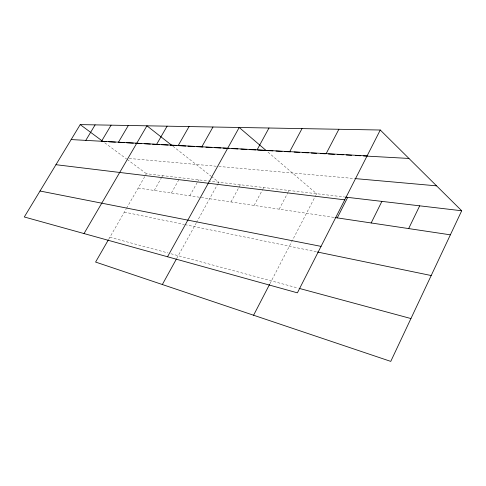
<?xml version="1.0" encoding="UTF-8"?>
<svg xmlns="http://www.w3.org/2000/svg" width="486" height="486" viewBox="0 0 486 486"><rect width="100%" height="100%" fill="white"/><g stroke="black" fill="none" stroke-linecap="round" stroke-linejoin="round"><path stroke-width="0.36" stroke-dasharray="2.43 1.82" d="M270.009 283.575L315.262 196.326M315.602 195.67L316.617 193.714L267.276 151.498M279.171 209.174L287.979 192.48M288.332 191.812L289.036 190.476M254.093 205.42L262.634 189.491M262.993 188.823L263.704 187.499M230.984 201.957L240.339 184.753M176.776 258.339L196.119 223.25M196.484 222.588L217.643 184.2M218.007 183.538L218.736 182.214L211.586 176.6M189.807 195.785L197.626 181.77M197.984 181.132L198.695 179.856M171.388 193.027L179.328 178.945M154.214 190.451L161.565 177.56M161.929 176.916L162.664 175.622M108.73 239.221L126.202 208.852M126.579 208.202L145.29 175.671M145.666 175.021L146.414 173.715L344.738 197.018M129.185 158.472L217.297 166.321M218.779 166.449L354.804 178.562M138.17 188.046L334.338 217.442M124.331 212.103L184.224 224.483M184.947 224.629L317.461 252.021M109.854 237.265L167.998 252.957M170.92 253.747L298.252 288.125M104.745 142.805L126.615 159.025M127.217 159.475L146.414 173.715M172.901 146.207L210.991 176.132"/><path stroke-width="0.73" d="M380.271 130.017L297.402 292.839L24.3 216.975L80.214 124.61L380.271 130.017L461.7 210.766L390.762 361.39L95.59 262.063L108.354 239.871M408.665 228.578L419.691 205.827M371.164 222.965L381.893 201.386M337.266 217.88L347.697 197.371M253.589 315.232L269.657 284.243M326.142 153.661L338.882 129.27M289.717 151.65L302.019 128.608M257.088 149.846L268.983 128.012M162.342 284.529L176.418 258.995M167.542 256.766L239.203 127.478L266.128 150.52M201.842 146.796L212.977 127.004M178.247 145.49L189.042 126.573M156.644 144.299L167.105 126.178M84.023 233.566L146.936 125.813L171.71 145.271M118.469 142.185L128.322 125.479M101.519 141.25L111.094 125.169M85.791 140.381L95.104 124.878M71.156 139.573L367.088 155.921M106.586 141.657L102.923 141.456L80.214 124.61M108.785 141.778L115.376 142.143M118.311 142.307L124.313 142.641M126.56 142.769L133.316 143.139M135.551 143.267L141.469 143.595M144.427 143.759L150.344 144.087M152.568 144.208L159.195 144.579M161.401 144.7L168.028 145.071M170.24 145.192L176.892 145.563M179.109 145.685L185.767 146.055M187.985 146.177L194.667 146.547M196.915 146.675L202.911 147.009M205.906 147.173L211.902 147.507M214.897 147.671L220.832 147.999M223.056 148.127L228.991 148.455M231.956 148.619L237.891 148.947M240.862 149.117L246.809 149.445M249.78 149.609L255.727 149.937M257.957 150.065L264.645 150.435M266.887 150.563L272.95 150.897M275.981 151.067L282.038 151.401M284.31 151.529L290.373 151.863M294.164 152.075L299.412 152.367M302.395 152.531L308.355 152.865M311.332 153.029L316.55 153.321M320.274 153.527L325.486 153.813M328.469 153.977L334.429 154.311M337.412 154.475L343.377 154.809M346.36 154.973L351.578 155.265M355.309 155.471L360.527 155.763M363.51 155.927L408.945 158.448M355.558 178.629L436.568 185.846M345.479 197.109L461.7 210.766M55.945 164.699L344.738 199.837M335.067 217.552L450.37 234.829M40.016 191.016L321.052 246.372M317.461 252.021L431.197 275.532M299.704 288.52L410.937 318.549"/></g></svg>
